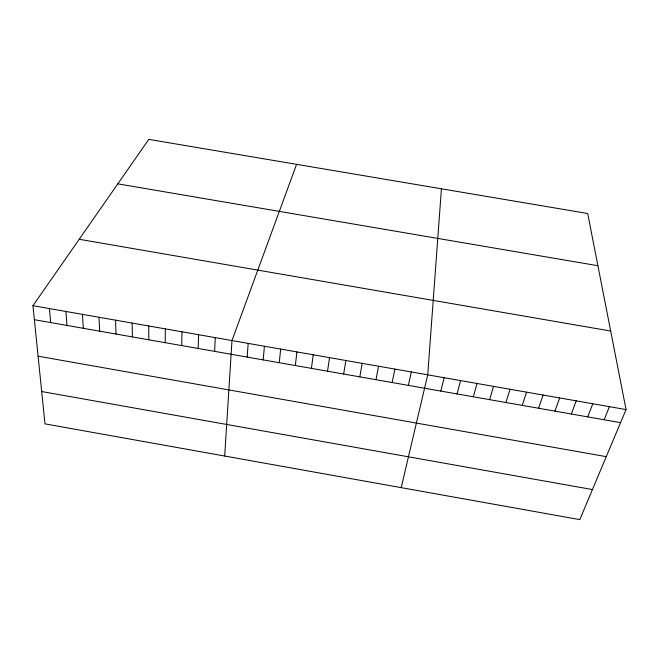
<?xml version="1.0" encoding="UTF-8"?>
<svg xmlns="http://www.w3.org/2000/svg" width="659" height="659" viewBox="0 0 659 659"><rect width="100%" height="100%" fill="white"/><g stroke="black" fill="none" stroke-linecap="round" stroke-linejoin="round"><path stroke-width="0.99" d="M165.244 342.688L165.343 328.882M181.686 345.58L181.975 331.798M198.145 348.471L198.623 334.714M214.62 351.362L215.287 337.63M224.686 456.036L231.976 340.555L296.575 164.338M441.431 188.803L427.724 374.839L401.199 487.644M247.141 357.071L248.196 343.397M263.188 359.888L264.424 346.239M279.243 362.705L280.676 349.081M295.323 365.531L296.945 351.931M311.419 368.356L313.231 354.781M327.531 371.19L329.533 357.639M343.66 374.024L345.851 360.498M359.806 376.857L362.195 363.356M375.976 379.699L378.546 366.223M392.154 382.541L394.922 369.089M408.358 385.383L411.315 371.964M440.805 391.084L444.15 377.714M457.058 393.934L460.6 380.597M473.335 396.792L477.058 383.48M489.621 399.651L493.542 386.363M505.923 402.517L510.041 389.255M522.249 405.384L526.557 392.146M538.584 408.25L543.098 395.046M554.944 411.125L559.648 397.945M571.32 414L576.221 400.845M587.713 416.883L592.812 403.753M604.13 419.767L609.427 406.661M626.05 409.577L579.805 519.621L44.985 423.861L32.95 305.694L148.794 139.378L587.688 213.5L626.05 409.577L32.95 305.694M117.821 183.845L597.902 265.725M79.204 239.283L610.687 331.04M34.375 319.706L620.556 422.65M38.098 356.189L606.264 456.654M41.698 391.537L592.441 489.563M49.433 308.577L50.677 322.572M65.941 311.468L66.987 325.431M82.457 314.368L83.322 328.306M98.998 317.259L99.666 331.172M115.556 320.159L116.033 334.047M132.13 323.067L132.418 336.922M148.728 325.974L148.827 339.805"/></g></svg>
